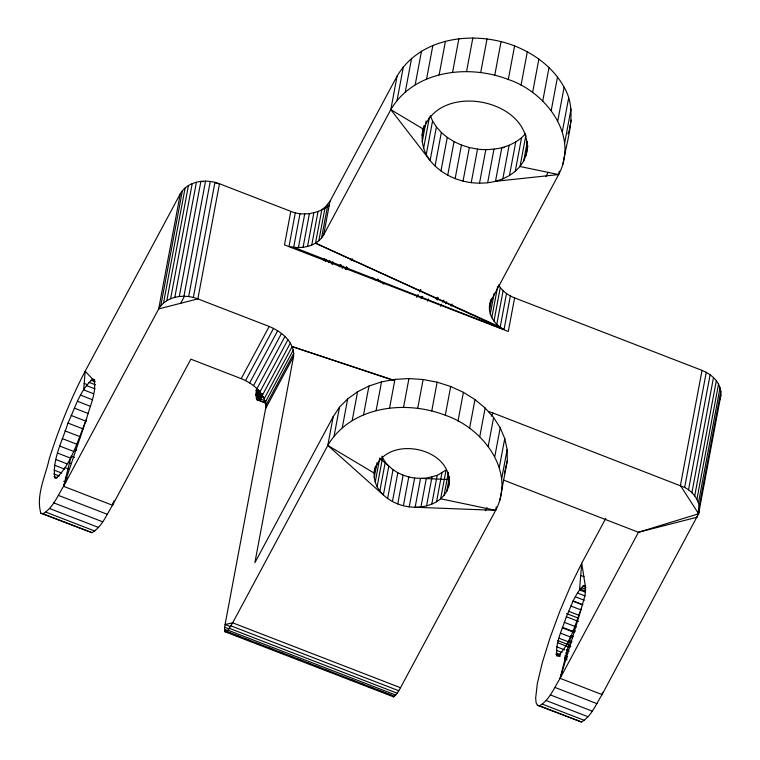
<?xml version="1.0" encoding="UTF-8"?>
<svg xmlns="http://www.w3.org/2000/svg" width="760" height="760" viewBox="0 0 760 760"><rect width="100%" height="100%" fill="white"/><g stroke="black" fill="none" stroke-linecap="round" stroke-linejoin="round"><path stroke-width="1.14" d="M86.516 418.959C78.099 439.185 72.266 462.906 56.069 478.344L54.825 478.059C52.05 459.353 62.529 440.695 67.963 423.073C75.088 408.177 79.8 390.203 92.672 379.202L93.917 379.487C96.966 392.654 89.661 406.277 86.516 418.959L63.574 486.333C57.56 495.833 53.086 507.822 42.997 513.75L40.859 513.256C35.691 495.216 45.553 476.055 49.362 458.423C58.938 428.469 70.556 399.085 85.177 371.212L180.291 193.809C188.043 180.652 206.245 178.609 219.459 183.758L290.795 211.346C303.572 216.666 317.927 213.303 329.061 205.808M225.102 631.797L226.784 631.427L227.99 630.202L232.674 622.82L327.798 445.417C351.034 405.963 405.659 399.817 445.293 415.264C482.562 427.652 516.41 471.228 495.644 510.331L400.52 687.733L397.242 693.244L393.661 696.872L225.102 631.797L224.523 629.413L225.083 624.501L265.591 408.652C266.845 394.231 253.28 383.562 241.214 378.641L190.864 359.166L112.528 505.267C106.514 514.767 102.039 526.756 91.951 532.674L40.859 513.256M265.82 403.132L257.079 399.75L255.901 394.981L256.519 388.464M581.343 608.437C575.073 624.758 570.484 643.635 557.85 656.203L556.957 656.003C554.981 642.637 562.457 629.308 566.342 616.731C571.434 606.091 574.797 593.246 583.994 585.39L584.886 585.589C587.033 593.114 582.929 601.093 581.343 608.437L560.12 678.357C554.106 687.857 549.632 699.846 539.543 705.774L537.415 705.289L536.104 702.715L535.658 698.136L537.348 683.411L542.327 662.558L550.107 637.621L559.93 611.031L570.817 585.399L581.723 563.236L605.786 518.367M499.861 500.137L507.309 460.617L507.139 449.587L504.754 438.548L500.203 427.776L493.611 417.515L485.137 408.044L474.981 399.579L463.41 392.331L450.69 386.488L437.152 382.175L423.12 379.515L408.937 378.575L394.953 379.363L381.52 381.872L368.961 386.033L357.589 391.751L347.681 398.876L339.483 407.246L333.194 416.641L254.866 562.732L293.569 356.469C294.823 342.057 281.257 331.388 269.192 326.467L197.857 298.88C184.651 293.731 166.44 295.783 158.688 308.93L63.574 486.333L112.528 505.267L114.019 500.85M180.291 193.809L158.688 308.93L197.857 298.88L219.459 183.758L215.973 183.312M160.787 305.795L182.391 190.674M163.523 303.012L185.126 187.891M166.82 300.637L188.423 185.516M170.611 298.727L192.214 183.607M174.8 297.341L196.403 182.219M179.274 296.505L200.877 181.383L203.205 181.678M183.939 296.238L205.542 181.118M188.67 296.562L210.263 181.431M193.344 297.445L214.947 182.324M290.795 211.346L284.497 244.919L508.288 331.464L514.596 297.892C508.174 295.298 502.151 291.07 498.636 284.981M295.308 212.781L289.009 246.354C301.312 249.489 316.882 246.601 323.655 234.868L390.801 109.649C414.038 70.186 468.673 64.039 508.297 79.486C545.566 91.874 579.414 135.451 558.647 174.553L491.511 299.782C485.374 311.077 493.534 324.397 504.051 329.517L510.35 295.944M299.991 213.664L293.683 247.237L504.051 329.517L315.533 243.162L321.831 209.589L325.137 207.214L329.963 201.286L397.109 76.066C420.337 36.603 474.971 30.457 514.606 45.913C534.907 53.969 553.461 67.811 564.11 87.201C578.303 111.359 566.931 139.156 562.875 164.359M298.414 247.56L304.712 213.978M303.078 247.294L309.377 213.712M307.553 246.458L313.851 212.876M311.742 245.072L318.041 211.489M318.829 240.787L325.137 207.214M321.565 238.004L327.864 204.421M323.655 234.868L329.963 201.286M496.289 506.882L495.644 510.331L415.131 507.262C403.541 507.091 391.894 502.968 383.382 494.978L327.798 445.417L333.194 416.641M559.303 171.085L558.647 174.553L495.501 181.317C472.188 186.969 445.312 179.541 430.112 160.522L390.801 109.649L397.109 76.066M334.087 436.031L339.483 407.246M397.09 100.254L403.389 66.671M342.276 427.661L347.681 398.876M405.289 91.884L411.587 58.311M352.184 420.536L357.589 391.751M415.197 84.759L421.496 51.176M363.555 414.817L368.961 386.033M426.569 79.04L432.867 45.467M430.35 115.719L432.563 120.963L436.411 126.939L430.112 160.522C422.36 150.746 420.128 137.493 423.966 125.637M422.218 141.816L426.132 120.973M423.615 148.248L429.476 116.993M376.115 410.656L381.52 381.872M439.128 74.879L445.426 41.296M426.265 154.536L432.563 120.963M375.44 466.174C371.953 476.397 375.563 487.787 383.382 494.978L388.778 466.203L385.253 462.251L381.748 456.18M374.214 477.669L377.017 462.707M375.212 482.267L379.743 458.09M389.548 408.148L394.953 379.363M452.561 72.371L458.859 38.788M435.052 166.05L441.351 132.468L436.411 126.939M377.102 486.761L382.508 457.976M379.848 491.036L385.253 462.251M440.971 170.981L447.279 137.408L441.351 132.468M403.531 407.351L408.937 378.575M466.545 71.573L472.844 38M447.726 175.208L454.024 141.636L447.279 137.408M387.609 498.512L393.015 469.727L379.962 458.337M392.435 501.524L397.831 472.748L393.015 469.727M455.145 178.619L461.443 145.046L454.024 141.636M397.736 503.965L403.132 475.18L397.831 472.748M417.715 408.3L423.12 379.515M480.719 72.523L487.027 38.95M463.039 181.136L469.347 147.554L461.443 145.046M403.38 505.761L408.776 476.976L403.132 475.18M409.222 506.863L414.627 478.087L448.951 479.56M471.228 182.685L477.527 149.112C486.466 150.404 495.358 149.026 504.136 147.487M431.747 410.96L437.152 382.175M494.76 75.183L501.058 41.6M479.503 183.236L485.801 149.663M420.954 506.929L426.36 478.154L437.19 475.37L446.053 470.022L440.658 498.797C433.561 504.688 424.241 507.224 415.131 507.262L420.536 478.477L426.36 478.154M426.559 505.884L431.955 477.109M487.663 182.78L493.962 149.197M445.293 415.264L450.69 386.488M508.297 79.486L514.606 45.913M431.784 504.156L437.19 475.37M436.525 501.771L441.93 472.986M509.124 145.302L501.8 147.734L495.501 181.317L502.825 178.885L509.124 145.302L515.755 141.968L521.54 137.816L525.521 133.75M495.644 510.331L440.658 498.797L444.068 495.311L448.39 472.292M458.005 421.116L463.41 392.331M521.018 85.338L527.317 51.756M444.068 495.311L446.69 491.397L449.502 476.434M446.69 491.397L448.447 487.15L449.53 481.394M502.825 178.885L509.456 175.55L515.755 141.968M489.421 306.755L490.751 299.706M509.456 175.55L515.232 171.389L521.54 137.816M489.478 310.431L491.644 298.851M490.276 314.108L494.181 293.274M469.585 428.355L474.981 399.579M532.589 92.578L538.887 59.005M491.786 317.709L497.657 286.444M525.882 135.251L520.02 166.516L515.232 171.389M558.647 174.553L520.02 166.516L523.688 161.034L527.373 141.35M493.981 321.119L500.289 287.546M523.688 161.034L526.148 155.088L527.886 145.825M496.812 324.283L503.111 290.7M479.731 436.82L485.137 408.044M506.492 293.522L500.194 327.104L315.533 243.162M542.744 101.042L549.043 67.469M488.214 446.3L493.611 417.515M551.218 110.523L557.517 76.94M494.808 456.551L500.203 427.776M557.811 120.773L564.11 87.201M499.348 467.333L504.754 438.548M562.352 131.556L568.66 97.973M501.742 478.373L507.139 449.587M564.746 142.595L571.045 109.012M514.596 297.892L702.021 370.376L680.418 485.498L698.611 513.788L602.082 694.583C596.068 704.083 591.593 716.082 581.505 722L537.415 705.289M503.681 480.139L638.457 532.266L698.611 513.788C701.774 502.949 694.003 492.242 684.656 487.445L706.258 372.324L702.021 370.376M688.512 489.858L710.115 374.737L706.258 372.324M691.904 492.679L713.497 377.558L710.115 374.737M694.725 495.843L716.328 380.722L713.497 377.558M696.92 499.263L718.523 384.132L716.328 380.722M698.44 502.854L720.043 387.733L718.523 384.132M720.043 387.733L720.841 391.409L697.205 517.189L638.457 532.266L560.12 678.357L602.082 694.583L602.765 692.332M698.611 513.788L720.898 395.086L720.841 391.409M422.113 135.384C432.202 78.061 537.823 97.993 526.148 155.088M448.447 487.15C456.56 446.376 381.548 432.202 374.138 473.081L327.798 445.417M571.216 120.042L569.173 130.786L567.91 133.845M507.309 460.617L504.421 473.394M720.898 395.086L719.511 400.358M560.12 678.357L570.959 635.55L573.173 636.395M602.082 694.583L602.651 692.332M63.574 486.333L71.212 456.219L74.48 457.482M112.528 505.267L113.097 503.034M260.499 391.124L257.079 399.75L258.495 400.083L260.433 399.009L261.934 394.611M265.895 401.118L260.433 399.009L262.409 393.528M266.142 403.037L258.495 400.083L260.898 393.566M258.495 400.083L261.05 393.481M257.079 399.75L260.205 392.236M259.416 390.478L256.205 398.041L259.502 390.64M436.43 299.411L437.389 297.264M259.179 396.255L255.901 394.981L258.315 389.709M255.901 394.981L258.419 389.737M445.683 303.8L446.719 301.682M257.203 388.578L256.187 390.659L257.279 388.559M437.447 299.972L438.491 297.873M421.078 298.376L422.142 296.267M427.443 301.065L428.507 298.965M416.822 296.96L417.895 294.87M419.501 291.745L420.574 289.655M331.635 263.853L332.738 261.744M346.275 269.676L347.367 267.596M345.277 269.059L346.38 266.959M180.566 303.525L184.49 296.219M241.214 378.641L269.192 326.467M245.547 380.57L273.524 328.396M249.688 382.926L277.666 330.752M253.526 385.643L281.504 333.469M323.522 260.537L324.644 258.447M256.975 388.664L284.952 336.49M259.939 391.913L287.916 339.739M262.361 395.305L290.339 343.13M264.176 398.762L292.153 346.579L394.288 380.37M265.335 402.192L293.312 350.018M265.81 405.517L293.787 353.334M265.591 408.652L293.569 356.469M451.088 306.09L452.209 304M545.927 176.453L548.169 172.282M491.311 416.147L492.993 413.012L684.656 487.445M485.374 510.767L487.056 507.642M351.006 260.69L352.137 258.609M416.983 297.017L418.104 294.947M419.786 291.84L420.907 289.769M345.505 269.144L346.645 267.073M440.486 306.251L441.617 304.19M442.748 302.128L443.878 300.067M339.235 266.551L340.385 264.48M421.619 298.576L422.778 296.505M332.395 264.328L333.573 262.276M328.615 262.608L329.792 260.585M342.171 268.27L343.368 266.247M339.872 266.883L341.088 264.86M325.299 261.516L326.581 259.53M260.433 399.009L262.837 396.568M469.347 147.554L477.527 149.112M408.776 476.976L414.627 478.087M392.958 696.711L393.661 696.872M488.566 411.559L492.993 413.012M292.153 346.579L393.214 380.285M94.848 380.038L92.672 379.202L85.177 371.212L83.657 389.889L93.451 393.68M90.981 380.133L95.332 381.824M88.882 382.27L95.409 384.798M84.141 383.391L87.4 384.655M580.754 575.443L584.069 576.726M86.412 385.548L95.123 388.911M582.787 586.055L586.093 587.337M581.286 587.584L585.694 589.294M80.674 395.19L92.644 399.817M579.652 588.819L585.172 590.947M585.048 592.059L579.528 589.922L581.723 563.236L585.428 586.663M577.553 593.028L585.285 596.02M77.529 401.318L90.582 406.372M575.424 596.809L584.26 600.229M74.309 408.12L88.454 413.592M573.031 600.922L582.967 604.77M573.183 601.188L582.008 604.608M570.874 606.053L580.82 609.89M71.098 415.435L86.326 421.325M568.584 611.268L579.623 615.543M566.552 613.595L578.702 618.288M67.963 423.073L83.191 428.963M566.342 616.731L578.483 621.423M564.214 622.288L576.356 626.981M64.98 430.853L80.209 436.743M573.258 630.325L575.472 631.18M562.552 627.361L574.693 632.054M562.248 627.808L574.399 632.5M62.235 438.587L77.463 444.476M560.5 633.156L572.65 637.849M568.66 640.404L571.976 641.687M74.432 449.416L76.608 450.262M559.008 638.2L571.159 642.894M59.783 446.072L73.929 451.535M557.84 640.604L569.99 645.306M568.632 645.639L570.836 646.484M557.811 642.808L569.952 647.51M566.494 649.42L568.708 650.275M57.693 453.131L70.746 458.175M556.928 646.883L564.661 649.876M566.875 650.731L569.078 651.586M565.63 652.954L567.843 653.799M556.406 650.313L561.925 652.45M69.16 462.764L71.335 463.609M564.975 655.718L567.188 656.573M56.012 459.591L66.899 463.799M556.225 653.02L560.642 654.731M565.06 656.44L567.274 657.286M555.855 654.293L560.262 656.003M564.575 657.666L566.894 658.568M556.415 654.93L559.731 656.212M564.471 658.768L566.684 659.623M564.689 658.986L566.894 659.841M65.085 467.647L69.436 469.328M54.786 465.291L64.581 469.081M54.045 470.098L61.655 473.043M65.303 477.375L67.478 478.211M53.798 473.879L59.242 475.988M54.064 476.558L57.323 477.822M63.688 481.289L65.864 482.125M58.453 495.416L107.407 514.349M555 687.448L596.961 703.674M53.722 502.863L102.686 521.797M550.278 694.887L592.239 711.113M49.505 508.487L98.458 527.411M546.06 700.511L588.021 716.737M45.904 512.145L94.857 531.069M542.45 704.168L584.411 720.394M42.997 513.75L91.951 532.674M539.543 705.774L581.505 722M400.52 687.733L232.674 622.82L225.083 624.501L230.603 626.639M230.973 625.85L398.82 690.764M229.396 628.33L397.242 693.244M224.656 627.247L229.073 628.957M227.99 630.202L395.837 695.115M224.523 629.413L227.829 630.695M226.784 631.427L394.63 696.331M224.675 630.942L230.195 633.08M234.612 634.781L240.131 636.918M244.549 638.628L250.069 640.765M256.69 643.321L260.005 644.603M268.841 648.024L273.258 649.733M279.88 652.289L283.195 653.572M289.826 656.136L293.132 657.419M297.549 659.129L303.069 661.257M307.486 662.967L310.802 664.25M315.219 665.959L320.739 668.097M325.156 669.797L330.676 671.935M350.559 679.62L353.865 680.903M360.497 683.468L363.812 684.75M368.22 686.461L373.749 688.588M378.166 690.298L383.686 692.436M385.89 693.291L391.409 695.428M390.801 109.649L423.31 129.114M377.473 279.043L383.942 284.173M352.241 259.569L354.008 261.126M372.523 277.485L375.165 279.822"/></g></svg>
